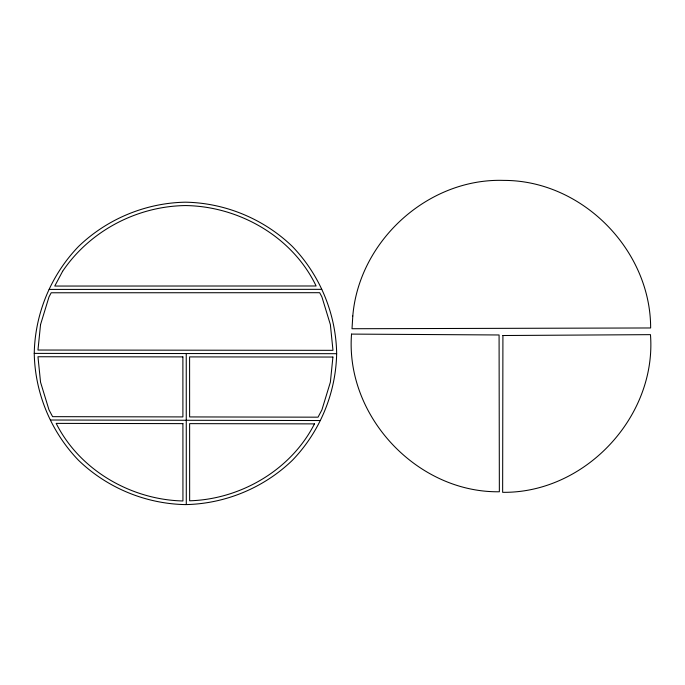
<?xml version="1.0" encoding="UTF-8"?>
<svg xmlns="http://www.w3.org/2000/svg" width="685" height="685" viewBox="0 0 685 685"><rect width="100%" height="100%" fill="white"/><g stroke="black" fill="none" stroke-linecap="round" stroke-linejoin="round"><path stroke-width="1.03" d="M34.25 353.392C34.961 313.67 50.955 275.062 78.535 246.472C107.125 218.892 145.742 202.897 185.455 202.186C225.168 202.897 263.785 218.892 292.375 246.472C319.955 275.062 335.95 313.67 336.66 353.392C335.95 393.104 319.955 431.721 292.375 460.303C263.785 487.883 225.168 503.877 185.455 504.597C145.742 503.877 107.125 487.883 78.535 460.303C50.955 431.721 34.961 393.104 34.25 353.392L336.626 353.691M49.174 289.421L321.702 289.344M50.587 420.016L320.049 420.539M186.243 353.537L186.294 504.511M502.918 335.522L502.644 492.318C584.947 493.405 656.812 416.677 650.467 334.648L502.918 335.522M351.533 334.092C345.189 416.129 417.054 492.858 499.356 491.77L499.082 334.974L351.533 334.092M352.792 315.999L352.013 328.731L650.639 327.969C650.716 249.965 582.087 180.266 503.826 180.403C428.108 177.903 359.043 240.803 352.792 315.999M40.543 324.587L37.966 350.035L332.978 350.335L330.367 324.587L321.899 296.87L319.681 292.7L51.195 292.778L49.012 296.87L40.543 324.587M332.919 357.048L330.367 382.196L321.899 409.904L318.028 417.174L189.617 416.925L189.599 356.902L332.919 357.048M62.618 271.286L54.757 286.056L316.11 285.988C292.718 236.89 239.193 206.262 185.455 205.56C136.931 206.194 89.812 230.948 62.618 271.286M314.466 423.878C291.151 469.833 240.76 499.331 189.651 500.795L189.625 423.638L314.466 423.878M182.886 356.894L37.966 356.748L40.543 382.196L49.012 409.904L52.608 416.66L182.904 416.917L182.886 356.894M182.912 423.63L56.179 423.381C79.657 470.201 131.066 499.802 182.938 500.966L182.912 423.63"/></g></svg>
